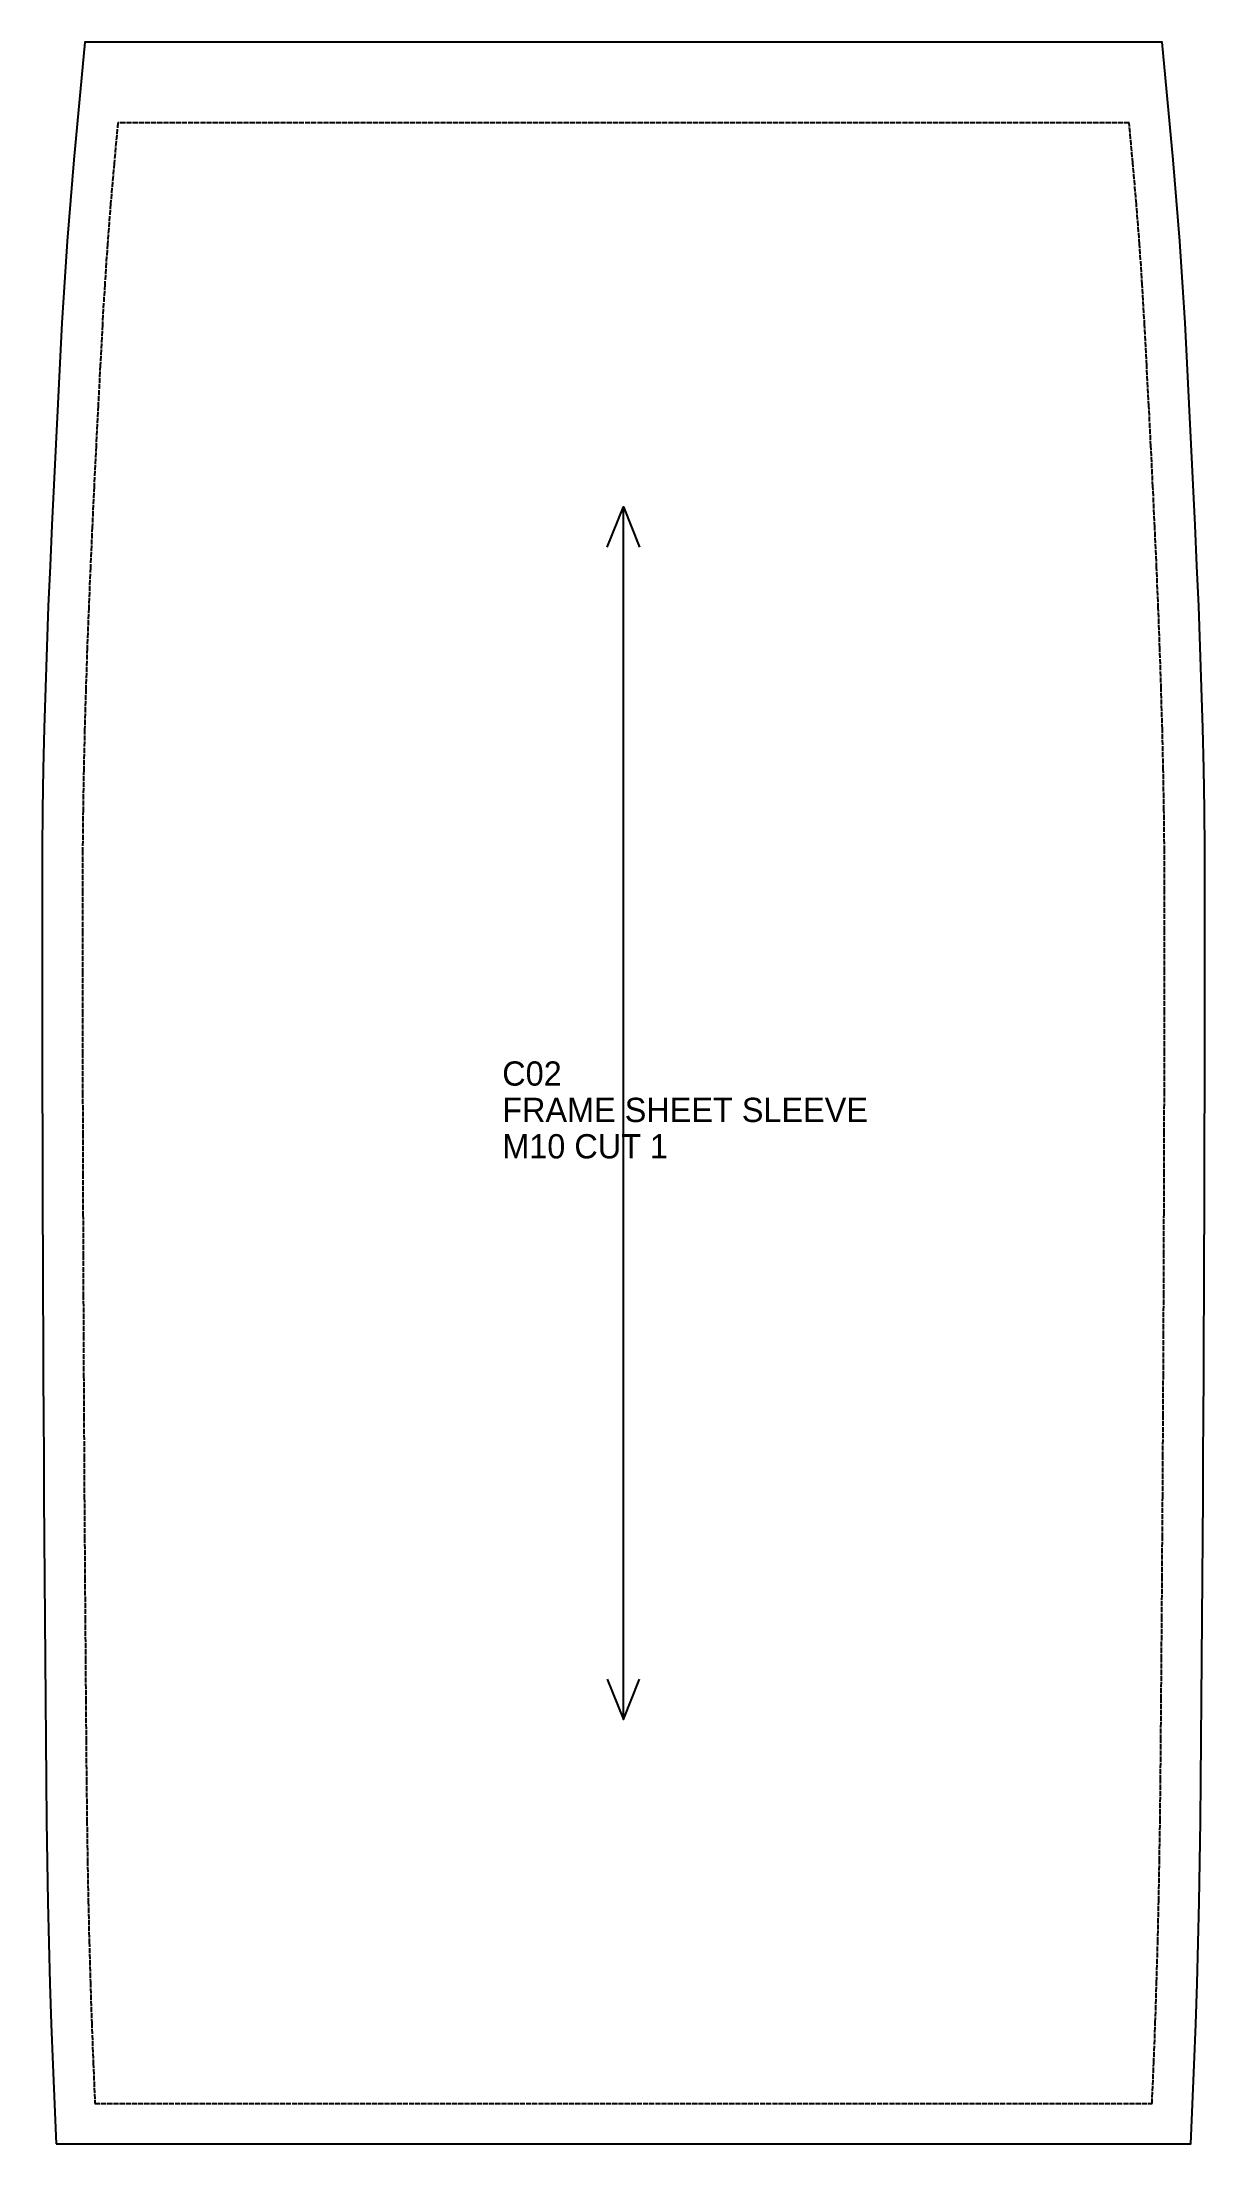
# Model space of a CAD drawing. Header units: millimetres. Extents: x 0 to 288, y 0 to 520.
import ezdxf

# ---------------------------------------------------------------- set-up
doc = ezdxf.new("R2010")
doc.units = ezdxf.units.MM
doc.linetypes.add('DASHED', pattern=[1.524, 1.27, -0.254])
for name, color, linetype in [('CUT', 7, 'CONTINUOUS'), ('GRAIN', 5, 'CONTINUOUS'), ('SEW', 1, 'DASHED'), ('TEXT', 2, 'CONTINUOUS')]:
    doc.layers.add(name, color=color, linetype=linetype)

msp = doc.modelspace()

# ---------------------------------------------------------------- linework, layer by layer
at = {"layer": 'CUT'}
msp.add_lwpolyline([(3.52, 0), (284.29, 0), (285.14, 19.59), (285.52, 29.65), (285.85, 39.7), (286.13, 49.74), (286.36, 59.79), (286.55, 69.83), (286.7, 79.87), (286.81, 89.9), (286.9, 99.91), (286.98, 109.92), (287.06, 119.92), (287.13, 129.93), (287.21, 139.93), (287.27, 149.93), (287.34, 159.94), (287.4, 169.94), (287.45, 179.95), (287.51, 189.95), (287.55, 199.95), (287.6, 209.96), (287.64, 219.96), (287.67, 229.97), (287.71, 239.97), (287.73, 249.97), (287.76, 259.98), (287.78, 269.98), (287.79, 279.99), (287.8, 289.99), (287.81, 300), (287.81, 310.02), (287.77, 320.07), (287.66, 330.14), (287.49, 340.2), (287.26, 350.26), (286.97, 360.31), (286.63, 370.36), (286.25, 380.4), (285.83, 390.43), (285.39, 400.46), (284.91, 410.48), (284.42, 420.5), (283.91, 430.51), (283.39, 440.52), (282.87, 450.55), (282.28, 460.63), (281.59, 470.73), (280.8, 480.82), (279.94, 490.89), (277.24, 520), (10.57, 520), (7.87, 490.89), (7.01, 480.82), (6.22, 470.73), (5.53, 460.63), (4.94, 450.55), (4.42, 440.52), (3.9, 430.51), (3.39, 420.5), (2.9, 410.48), (2.42, 400.46), (1.98, 390.43), (1.56, 380.4), (1.18, 370.36), (0.84, 360.31), (0.55, 350.26), (0.32, 340.2), (0.15, 330.14), (0.04, 320.07), (0, 310.02), (0, 300), (0.01, 289.99), (0.02, 279.99), (0.03, 269.98), (0.05, 259.98), (0.08, 249.97), (0.1, 239.97), (0.14, 229.97), (0.17, 219.96), (0.21, 209.96), (0.26, 199.95), (0.3, 189.95), (0.36, 179.95), (0.41, 169.94), (0.47, 159.94), (0.54, 149.93), (0.6, 139.93), (0.68, 129.93), (0.75, 119.92), (0.83, 109.92), (0.91, 99.91), (1, 89.9), (1.11, 79.87), (1.26, 69.83), (1.45, 59.79), (1.68, 49.74), (1.96, 39.7), (2.29, 29.65), (2.67, 19.59)], close=True, dxfattribs=at)
at = {"layer": 'GRAIN'}
msp.add_line((143.9, 105), (143.9, 405), dxfattribs=at)
for points in [[(139.9, 395), (143.9, 405), (147.9, 395)], [(139.9, 115), (143.9, 105), (147.9, 115)]]:
    msp.add_lwpolyline(points, dxfattribs=at)
at = {"layer": 'SEW'}
msp.add_lwpolyline([(13.1, 10), (274.71, 10), (275.14, 20), (275.52, 30), (275.85, 40), (276.13, 50), (276.36, 60), (276.55, 70), (276.7, 80), (276.81, 90), (276.9, 100), (276.98, 110), (277.06, 120), (277.13, 130), (277.21, 140), (277.27, 150), (277.34, 160), (277.4, 170), (277.45, 180), (277.51, 190), (277.55, 200), (277.6, 210), (277.64, 220), (277.67, 230), (277.71, 240), (277.73, 250), (277.76, 260), (277.78, 270), (277.79, 280), (277.8, 290), (277.81, 300), (277.81, 310), (277.77, 320), (277.66, 330), (277.49, 340), (277.26, 350), (276.97, 360), (276.64, 370), (276.26, 380), (275.84, 390), (275.4, 400), (274.92, 410), (274.43, 420), (273.92, 430), (273.4, 440), (272.88, 450), (272.3, 460), (271.62, 470), (270.83, 480), (269.97, 490), (269.05, 500), (18.76, 500), (17.84, 490), (16.98, 480), (16.19, 470), (15.51, 460), (14.93, 450), (14.41, 440), (13.89, 430), (13.38, 420), (12.89, 410), (12.41, 400), (11.97, 390), (11.55, 380), (11.17, 370), (10.84, 360), (10.55, 350), (10.32, 340), (10.15, 330), (10.04, 320), (10, 310), (10, 300), (10.01, 290), (10.02, 280), (10.03, 270), (10.05, 260), (10.08, 250), (10.1, 240), (10.14, 230), (10.17, 220), (10.21, 210), (10.26, 200), (10.3, 190), (10.36, 180), (10.41, 170), (10.47, 160), (10.54, 150), (10.6, 140), (10.68, 130), (10.75, 120), (10.83, 110), (10.91, 100), (11, 90), (11.11, 80), (11.26, 70), (11.44, 60), (11.68, 50), (11.96, 40), (12.29, 30), (12.67, 20)], close=True, dxfattribs=at)

# ---------------------------------------------------------------- texts
at = {"layer": 'TEXT'}
for s, p in [('C02', (113.9, 261.82)), ('FRAME SHEET SLEEVE', (113.9, 252.82)), ('M10 CUT 1', (113.9, 243.82))]:
    msp.add_text(s, height=6, dxfattribs=at).set_placement(p)

doc.saveas('drawing.dxf')
